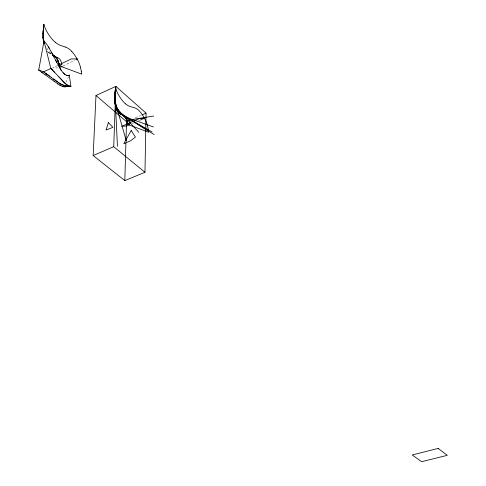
<?xml version="1.0" encoding="UTF-8"?>
<svg xmlns="http://www.w3.org/2000/svg" width="486" height="486" viewBox="0 0 486 486"><rect width="100%" height="100%" fill="white"/><g stroke="black" fill="none" stroke-linecap="round" stroke-linejoin="round"><path stroke-width="0.36" stroke-dasharray="2.43 1.82" d="M65.883 82.383L68.611 76.581M57.342 65.634L52.652 67.888L58.174 67.949M62.864 66.041L74.856 60.294M135.278 117.843L140.661 115.48M132.338 123.547L133.717 122.946M138.534 120.832L140.6 119.933M50.909 53.995L49.177 52.974L49.548 53.217A35.314 10.188 62.3 0 0 50.909 53.995L50.653 53.861M50.556 53.812L50.149 53.588M48.005 51.978L49.256 53.017M49.177 52.974L49.153 52.956A27.459 13.104 -87.8 0 1 47.95 51.929M46.765 47.95L47.021 48.369A31.317 12.812 75 0 0 48.084 50.009L48.709 50.896A23.097 9.507 75.1 0 0 49.694 52.148M47.677 51.674A23.468 13.62 -64.3 0 1 47.391 51.358A23.535 13.657 -64.3 0 0 47.634 51.601M51.006 53.539A21.196 8.311 73.6 0 1 49.712 52.166"/><path stroke-width="0.73" d="M144.974 172.287L146.049 113.11L115.887 86.38L95.991 95.499L93.16 155.55L124.811 180.604L144.974 172.287L113.724 146.699L115.887 86.38M114.714 98.057L114.787 96.629M124.811 180.604L125.91 142.835M125.977 140.569L126.53 121.688L95.991 95.499M43.09 33.297L43.047 34.555A19.191 10.315 -89.8 0 0 43.054 36.912L43.078 37.471M43.054 33.753L43.011 35.496A19.258 10.261 -89.7 0 0 43.047 37.653L43.09 38.011M114.818 96.04L114.739 97.23A17.636 8.554 -86.9 0 0 114.745 99.715L114.751 99.867M114.763 96.732L114.781 96.404M43.163 31.784L43.819 24.3L43.509 27.55L43.758 24.974M114.89 94.642L115.504 87.838L115.911 89.029A27.252 12.593 64.8 0 0 116.342 90.22L116.61 90.912A14.167 6.61 64.6 0 0 117.873 93.677A18.425 8.566 64.7 0 0 118.463 94.758A25.612 11.84 64.7 0 0 120.06 97.4A18.389 8.548 64.7 0 0 120.674 98.318A19.452 9.034 64.7 0 0 122.715 100.991L123.092 101.428A18.656 8.675 64.7 0 0 125.631 103.907M43.521 27.483L43.242 30.861A28.668 10.176 -88.9 0 0 43.084 33.564M114.805 96.289A26.378 7.843 -87.1 0 1 114.969 93.792L115.079 92.516M43.345 29.537L43.461 28.182M43.29 30.071L43.284 32.987A24.92 5.577 -89.5 0 0 43.284 34.931L43.315 36.134A25.503 16.384 -87.9 0 0 43.473 38.382L43.606 39.463A17.709 12.885 -86.6 0 0 43.989 41.438M43.327 29.798L43.406 28.826M115.085 92.425L115.127 91.915M115.073 92.571L115.103 92.212M43.43 28.565L43.497 27.757M115.127 91.921L115.218 90.918M43.448 28.255L43.546 27.155M115.182 91.319L115.504 87.711L115.231 95.961A22.915 3.773 -88.2 0 0 115.206 97.741L115.212 98.834A23.443 13.894 -84.2 0 0 115.31 100.875L115.407 101.853A16.281 11.069 -81.9 0 0 115.753 103.883L115.935 104.618A15.491 10.625 -81.5 0 0 116.61 106.628L116.822 107.127M115.194 91.052L115.255 90.414M43.746 25.114L43.807 24.434L44.25 25.722A29.895 14.307 62 0 0 44.718 27.003L45.01 27.757A15.558 7.515 61.8 0 0 46.413 30.77A20.23 9.738 61.8 0 0 47.075 31.961A28.115 13.45 61.9 0 0 48.886 34.883A20.187 9.72 61.8 0 0 49.572 35.903A21.36 10.273 61.8 0 0 51.911 38.898L52.348 39.396A20.485 9.86 61.8 0 0 55.283 42.246M41.79 72.323L38.716 70.008L44.026 41.037A18.875 9.471 61.8 0 1 44.882 41.996L45.046 42.191A21.797 10.965 61.8 0 1 46.48 44.007L46.802 44.451A22.338 11.239 61.8 0 1 47.853 45.982L51.413 52.093M64.176 86.01L63.836 86.733L70.901 86.368L69.298 75.13A14.817 7.302 62.6 0 1 68.301 75.403L68.046 75.433A9.665 4.775 62.7 0 1 66.94 75.336A9.422 4.653 62.7 0 1 66.6 75.233L66.485 75.196A9.914 4.896 62.7 0 1 65.16 74.528L64.431 74.006A8.687 4.295 62.7 0 1 63.8 73.459L63.174 72.827A11.84 5.838 62.7 0 1 61.345 70.421M68.951 75.852L69.298 75.13M61.85 64.553L59.28 65.835L58.855 63.496L59.322 65.817L81.63 74.121A23.535 11.567 62.7 0 0 81.356 71.746L81.32 71.521M50.981 68.465L43.515 71.8L38.716 70.008M58.01 65.312L71.412 58.867L77.517 59.019L76.187 59.657M59.535 67.639L62.196 66.363M142.009 114.884L146.049 113.11M129.58 124.75L126.828 125.953L121.609 126.372L139.622 118.475L144.731 118.122L140.6 119.933M93.16 155.55L113.724 146.699M127.757 124.446L130.388 123.462A5.595 2.041 77.2 0 0 130.011 121.676L129.95 121.457A5.486 1.999 77.2 0 0 129.355 119.848A4.459 1.622 77.2 0 0 128.96 119.082M154.141 134.579L122.241 114.811A29.67 8.238 65.6 0 1 123.493 115.571L123.547 115.619A15.151 4.951 72.4 0 1 124.963 116.907A6.883 2.637 77.7 0 1 125.497 117.606L125.57 117.715A6.865 2.63 77.7 0 1 126.305 119.106L126.816 120.394L153.649 116.026M68.004 75.433L68.046 75.433A9.599 4.739 62.7 0 1 66.6 75.239L66.6 75.233M69.474 86.35L69.37 86.344A15.394 6.907 26.2 0 1 68.374 86.253A16.208 5.96 21.9 0 1 65.482 85.755L65.416 85.736A17.63 12.897 39.6 0 1 62.457 84.837L62.202 84.734A14.55 14.082 -8.4 0 1 60.793 84.078L60.483 83.908A14.513 14.051 -8.4 0 1 59.262 83.136L59.128 83.039M69.923 86.265L70.901 86.368A16.743 8.286 62.8 0 1 70.02 86.21L69.881 86.174A15.783 7.812 62.8 0 1 69.103 85.919L68.733 85.767A16.056 7.946 62.8 0 1 67.888 85.36L67.688 85.25A15.066 7.466 62.9 0 1 67.111 84.898L67.044 84.856A14.853 7.357 62.9 0 1 65.081 83.325L65.173 83.404A15.115 7.49 62.9 0 0 65.859 83.993L66.527 84.503A14.55 7.211 62.9 0 0 67.111 84.898A15.868 7.855 62.8 0 0 69.091 85.913L69.103 85.919A15.825 7.837 62.8 0 0 70.02 86.21L70.106 86.229A16.803 8.317 62.8 0 0 70.901 86.368A15.315 6.877 26.2 0 1 68.392 86.253M62.512 86.393L62.803 86.484A10.558 6.045 49.4 0 0 64.012 86.763A11.476 6.944 53.9 0 0 66.497 86.63L66.6 86.599A11.95 7.418 61.3 0 0 67.36 86.283M63.678 85.269L63.575 85.238A17.678 12.934 39.6 0 1 62.202 84.734A14.495 14.033 -8.4 0 1 59.505 83.3L58.162 82.353M123.657 115.698L123.547 115.619A15.121 4.945 72.4 0 1 124.963 116.907L153.394 126.925M65.403 47.039L61.351 45.739A31.681 15.139 61.7 0 1 58.818 44.645L58.235 44.323A21.512 10.346 61.8 0 1 55.319 42.276M121.081 114.289L122.205 114.805L121.5 114.459M120.959 114.24L119.726 113.603A32.161 8.548 64 0 0 120.85 114.192L121.852 114.629M126.518 117.29L126.889 117.454A25.837 9.513 77.7 0 1 127.763 117.91L128.17 118.171A4.204 1.531 77.2 0 1 128.911 118.997M126.463 117.266L122.66 115.225A26.232 9.264 75.5 0 1 121.749 114.483M57.202 57.494L57.658 57.719A28.158 11.482 75.5 0 1 58.733 58.326L59.237 58.66A4.587 1.847 75 0 1 60.13 59.638L60.191 59.735A4.866 1.956 75 0 1 60.665 60.598A5.984 2.412 75 0 1 61.345 62.342L61.43 62.621A6.105 2.46 75 0 1 61.85 64.553M57.135 57.463L54.074 55.817L54.462 56.048M57.737 83.799L58.235 84.127A22.216 12.533 49.1 0 0 59.711 85.038L59.96 85.178A22.423 12.648 49 0 0 61.029 85.749L61.2 85.834A10.461 5.99 49.4 0 0 62.803 86.484M61.029 85.749L61.054 85.761A22.392 12.63 49 0 1 59.711 85.038M53.059 55.112L52.713 54.912A32.428 9.878 63.9 0 1 54.201 55.866L54.232 55.914M152.118 131.967L119.726 113.603M53.575 55.477A32.246 9.92 64.2 0 0 52.749 54.973L54.049 55.799L53.563 55.428M114.751 99.97L114.781 100.584A15.85 8.42 -86.1 0 0 115.042 103.172L115.164 104.083A14.702 3.906 86.3 0 0 115.662 106.416L115.929 107.315A13.857 2.369 82.2 0 0 116.519 109.229L116.78 110.03A18.425 7.594 -79.2 0 0 117.272 111.027L148.297 130.837M119.513 113.469L119.441 113.408A25.242 10.637 -85.3 0 1 118.475 112.594L118.42 112.564A21.736 11.014 -62.7 0 1 117.764 111.798L117.314 111.112M123.031 115.474L123.48 115.571M57.949 83.938L57.384 83.562M57.67 83.75L52.075 79.759M119.562 113.493L118.481 112.624A21.803 11.044 -62.7 0 1 117.369 111.142A18.517 7.624 -79.3 0 1 116.822 110.03A18.608 7.661 -79.3 0 1 116.519 109.229L116.415 109.052A13.766 2.375 82.4 0 1 115.844 107.127L115.711 106.477M52.901 55.07L53.782 56.649M58.308 82.456L56.534 81.186M51.267 77.377L49.779 76.308M51.218 77.341L53.831 79.224M57.445 81.836L56.99 81.514M49.608 77.954L45.459 74.984M45.368 73.137L46.006 73.593M45.374 73.143L44.827 72.742M45.976 73.568L46.68 74.079M46.486 73.939L47.021 74.322M49.803 76.326L49.037 75.78M44.578 72.566L43.783 71.995M46.826 74.182L47.361 74.565M45.368 74.917L44.991 74.65M49.912 78.173L52.099 79.777M54.827 81.776L54.019 81.192M64.863 74.328L64.431 74.006A8.687 4.289 62.7 0 1 63.8 73.459L63.174 72.827M47.233 74.473L47.701 74.814M43.898 72.074L43.612 71.873M47.592 74.735L48.035 75.057M48.709 75.537L49.11 75.828M56.218 80.955L56.583 81.223M47.828 74.905L48.776 75.591M56.419 81.101L55.574 80.494M48.217 75.184L48.539 75.421M44.797 74.51L42.58 72.9M55.258 80.263L55.732 80.603M54.936 80.032L55.41 80.372M54.298 79.564L55.07 80.129M53.976 79.333L54.45 79.68M53.642 79.09L54.14 79.449M42.659 72.961L41.693 72.25M39.251 70.421L38.892 70.148M63.781 82.073L64.164 82.456A23.644 11.64 62.8 0 0 65.081 83.325L64.936 83.185A24.525 12.065 62.8 0 1 63.016 81.259L62.475 80.682M63.727 82.006L63.016 81.259M55.732 57.233L55.969 57.488A7.442 3.135 75.3 0 1 57.597 59.991L58.788 63.411M52.202 69.759L52.688 70.276M51.996 69.547L52.306 69.875M52.664 70.245L52.992 70.598M51.71 69.243L52.069 69.62M53.083 70.695L53.575 71.217M51.388 68.897L51.795 69.328M53.466 71.102L53.989 71.655M51.182 68.684L51.473 68.988M53.964 71.63L54.505 72.207M59.049 77.025L54.414 72.104M50.921 68.404L51.212 68.714M58.982 76.958L59.857 77.888M59.93 77.96L60.969 79.066M60.914 79.011L61.242 79.358M61.078 79.182L61.728 79.874M61.522 79.655L62.834 81.065M62.062 80.233L62.372 80.573M124.738 116.695L124.932 116.907A6.907 2.618 77.3 0 1 126.226 119.149M115.929 107.315L138.753 132.283M71.843 51.522L72.238 51.978A24.239 11.919 62.8 0 1 74.631 55.046L74.874 55.392A22.198 10.899 62.8 0 1 76.399 57.743L77.238 59.201A17.405 8.517 62.8 0 1 80.512 67.39M56.734 58.442L56.674 58.35A7.454 3.141 75.3 0 1 57.597 59.991L58.818 63.356M60.088 68.447A17.314 8.499 62.7 0 0 61.333 70.434L61.218 70.263A17.296 8.487 62.7 0 1 60.088 68.447L59.061 66.588M144.415 118.153L143.753 116.992A20.278 9.556 65.6 0 0 142.404 114.866L142.191 114.556A22.137 10.449 65.6 0 0 140.09 111.816L139.749 111.416A12.205 5.717 65.5 0 0 137.647 109.447A14.27 6.695 65.6 0 0 137.058 109.022A20.691 9.744 65.7 0 0 134.227 107.661L130.801 106.744A28.838 13.329 64.5 0 1 128.656 105.905L128.158 105.65A19.592 9.1 64.7 0 1 125.661 103.937M58.381 65.331L59.122 66.704M58.423 65.416L56.151 61.187M56.783 62.378L56.601 62.026M51.449 52.154L51.619 52.476M56.412 61.679L55.86 60.635M51.552 52.348L52.968 55.082M56.042 60.981L53.697 56.485M51.656 52.543L51.935 53.077M55.756 60.446L55.562 60.076M52.008 53.211L52.215 53.612M53.843 56.777L54.007 57.087M53.454 56.024L53.618 56.333M53.399 55.914L53.102 55.337M126.305 119.106L126.293 119.173A6.822 2.612 77.7 0 0 124.963 116.901M57.804 60.44L57.664 60.124A8.736 3.578 75 0 1 59.31 65.768M126.324 119.155L127.8 124.434L148.643 132.247A21.493 10.139 65.6 0 0 148.339 129.993L148.339 129.993M126.421 119.368L126.36 119.228A8.007 2.977 77.3 0 1 127.338 122.126L127.8 124.434A8.055 2.965 77.2 0 0 127.411 122.423L127.381 122.472M126.816 120.394L127.338 122.126M58.46 62.287L58.581 62.676M127.028 121.178L127.289 122.101M58.593 62.73L58.849 63.478M126.439 141.347L114.781 100.584A15.868 8.426 -86.1 0 0 115.146 103.834L114.751 100.566M58.818 63.526L58.94 64.037M115.68 106.507L115.662 106.416A14.762 3.918 86.1 0 1 115.158 103.87A14.78 3.924 86.1 0 0 115.79 106.774M44.026 41.037L50.775 68.253M43.485 41.122L43.631 41.851A17.265 10.054 -89.4 0 1 43.126 38.254L43.084 37.531M148.297 129.738L148.285 129.653A35.259 16.773 65.3 0 0 147.525 126.062M81.314 71.472L81.302 71.406A38.673 19.142 62.4 0 0 80.536 67.566M43.12 38.187L43.673 42.185A16.026 5.085 84.5 0 0 43.977 43.497M43.09 37.641L43.054 36.912M114.969 93.792L117.436 146.335M114.769 100.329L114.732 100.025A17.696 8.499 -86.9 0 1 114.696 98.057M114.757 100.073L114.745 99.66M68.374 86.253A16.22 5.96 21.9 0 1 65.343 85.724M48.436 46.887A32.793 16.633 61.7 0 1 49.517 48.673M42.956 33.674A28.777 10.03 -88.7 0 1 43.066 31.742M54.408 55.981A16.542 6.026 70.8 0 1 55.732 57.178M57.646 60.082A7.509 3.165 75.3 0 0 55.987 57.482A16.518 5.96 70.4 0 0 54.28 55.92M57.761 60.495A8.736 3.554 74.9 0 1 59.249 65.774M43.965 43.333A16.093 5.097 84.3 0 1 43.637 41.893A16.111 5.103 84.3 0 0 44.026 43.564M52.403 54.718A28.717 11.142 73.3 0 1 52.269 54.614M65.403 47.045A22.642 11.111 62.9 0 1 68.726 48.74A15.619 7.63 62.8 0 1 69.419 49.256A13.359 6.518 62.7 0 1 71.843 51.522M114.684 96.398A26.481 7.697 -87 0 1 114.799 94.618M122.314 114.884A29.506 8.274 65.9 0 1 122.982 115.273M123.651 115.65A15.145 5 72.8 0 1 124.732 116.634M121.682 114.423A19.367 6.907 75.9 0 1 120.425 113.08A21.117 7.91 77.5 0 1 119.592 111.993L119.1 111.264A28.625 10.668 77.4 0 1 118.195 109.793L117.782 109.064A22.696 13.487 -88.3 0 1 116.834 107.157M144.494 118.329A15.904 7.466 65.6 0 1 147.495 125.898M108.384 122.606L106.027 130.041L112.91 127.338L108.384 122.606M131.202 130.491L123.772 143.747L130.661 140.752L135.424 137.082L131.202 130.491M438.153 448.408L412.213 454.951L421.641 461.7L447.284 455.327L438.153 448.408"/></g></svg>
